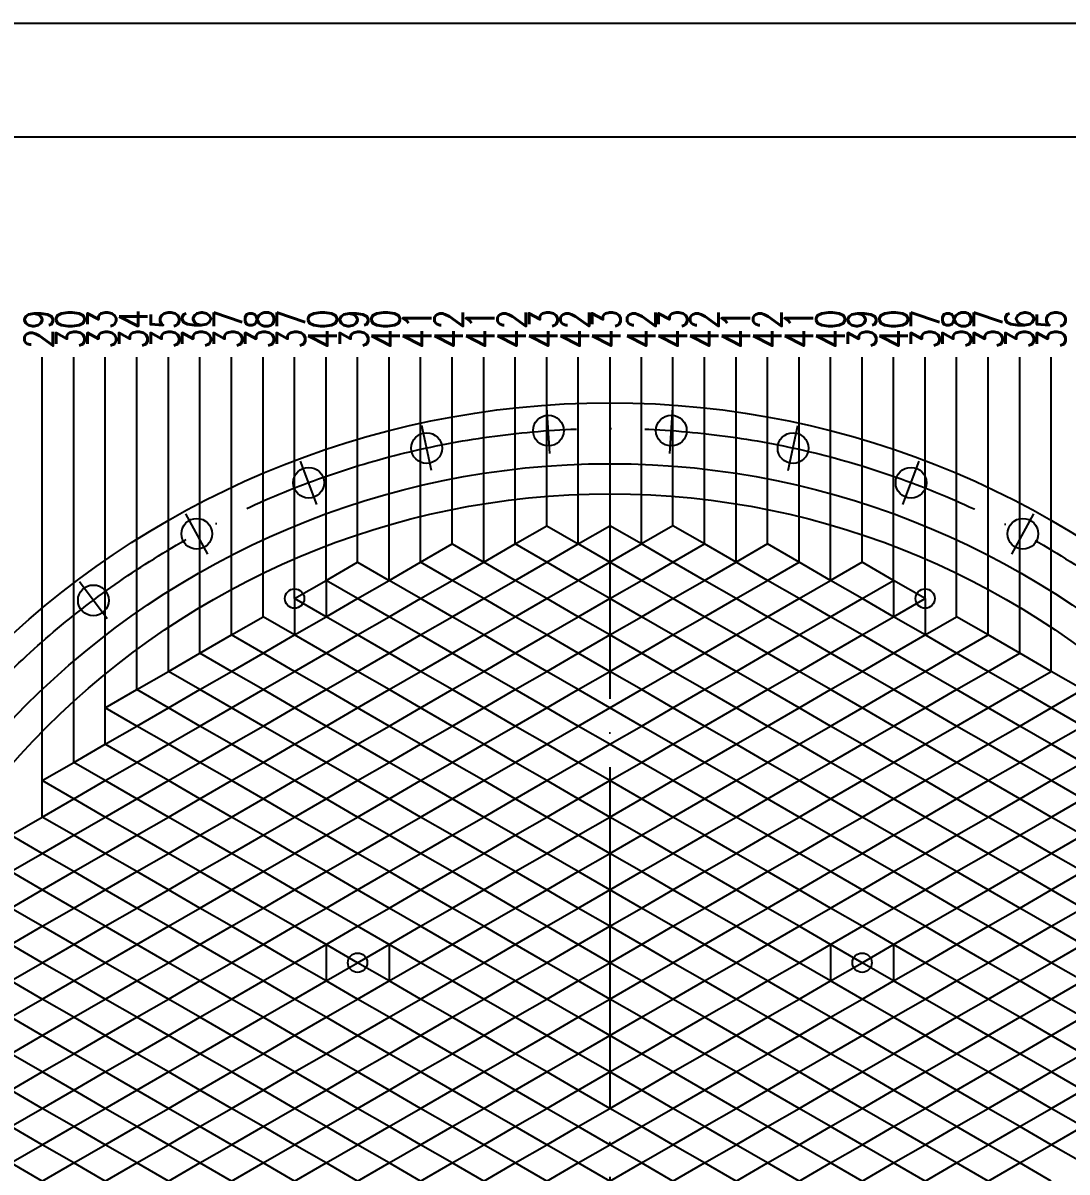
# Model space of a CAD drawing. Extents: x -11958 to 3251, y -1845 to 8235.
# Drawn here: x -211 to 707, y 3103 to 4113 of the extents above; entities that cross this region are included whole.
import ezdxf

# ---------------------------------------------------------------- set-up
doc = ezdxf.new("R2010")
doc.units = 0
doc.header["$LTSCALE"] = 10
for name, pattern in [('CONTINOUS', [0]), ('DASHDOT-L', [90, 80, -5, 0, -5]), ('DASHDOT-M', [36, 30, -3, 0, -3]), ('DASHDOT-S', [14, 10, -2, 0, -2])]:
    doc.linetypes.add(name, pattern=pattern)
for name, color, linetype in [('CDR_DIM', 7, 'CONTINUOUS'), ('CDR_DWG1', 4, 'CONTINUOUS'), ('CDR_DWG3', 1, 'DASHDOT-M')]:
    doc.layers.add(name, color=color, linetype=linetype)
doc.styles.add('HZ', font='ROMANS.shx', dxfattribs={"width": 0.75, "height": 35, "bigfont": 'HZ.shx'})

msp = doc.modelspace()

# ---------------------------------------------------------------- linework, layer by layer
at = {"layer": 'CDR_DIM', "color": 7, "linetype": 'CONTINOUS'}
for p, q in [((-193.6, 3447.2), (-193.6, 3819.2)), ((-165.9, 3463.2), (-165.9, 3819.2)), ((-138.2, 3511.2), (-138.2, 3819.2)), ((-110.5, 3527.2), (-110.5, 3819.2)), ((-82.8, 3543.2), (-82.8, 3819.2)), ((-55.1, 3559.2), (-55.1, 3819.2)), ((-27.3, 3575.2), (-27.3, 3819.2)), ((0.4, 3591.2), (0.4, 3819.2)), ((28.1, 3607.2), (28.1, 3819.2)), ((55.8, 3623.2), (55.8, 3819.2)), ((83.5, 3639.2), (83.5, 3819.2)), ((111.2, 3623.2), (111.2, 3819.2)), ((138.9, 3639.2), (138.9, 3819.2)), ((166.6, 3655.2), (166.6, 3819.2)), ((194.4, 3639.2), (194.4, 3819.2)), ((222.1, 3655.2), (222.1, 3819.2)), ((249.8, 3671.2), (249.8, 3819.2)), ((277.5, 3655.2), (277.5, 3819.2)), ((332.9, 3655.2), (332.9, 3819.2)), ((360.6, 3671.2), (360.6, 3819.2)), ((388.3, 3655.2), (388.3, 3819.2)), ((416.1, 3639.2), (416.1, 3819.2)), ((443.8, 3655.2), (443.8, 3819.2)), ((471.5, 3639.2), (471.5, 3819.2)), ((499.2, 3623.2), (499.2, 3819.2)), ((526.9, 3639.2), (526.9, 3819.2)), ((554.6, 3623.2), (554.6, 3819.2)), ((582.3, 3607.2), (582.3, 3819.2)), ((610, 3591.2), (610, 3819.2)), ((637.8, 3575.2), (637.8, 3819.2)), ((665.5, 3559.2), (665.5, 3819.2)), ((693.2, 3543.2), (693.2, 3819.2))]:
    msp.add_line(p, q, dxfattribs=at)
msp.add_lwpolyline([(-949.3, -1827), (-949.3, 4113), (3250.7, 4113), (3250.7, -1827)], close=True, dxfattribs=at)
at = {"layer": 'CDR_DWG1'}
for p, q in [((222.1, 3655.2), (249.8, 3671.2)), ((249.8, 3671.2), (277.5, 3655.2)), ((277.5, 3655.2), (305.2, 3671.2)), ((332.9, 3655.2), (305.2, 3671.2)), ((360.6, 3671.2), (332.9, 3655.2)), ((388.3, 3655.2), (360.6, 3671.2)), ((138.9, 3639.2), (166.6, 3655.2)), ((166.6, 3655.2), (194.4, 3639.2)), ((194.4, 3639.2), (222.1, 3655.2)), ((416.1, 3639.2), (388.3, 3655.2)), ((443.8, 3655.2), (416.1, 3639.2)), ((471.5, 3639.2), (443.8, 3655.2)), ((55.8, 3623.2), (83.5, 3639.2)), ((83.5, 3639.2), (111.2, 3623.2)), ((111.2, 3623.2), (138.9, 3639.2)), ((499.2, 3623.2), (471.5, 3639.2)), ((526.9, 3639.2), (499.2, 3623.2)), ((554.6, 3623.2), (526.9, 3639.2)), ((55.8, 3623.2), (55.8, 3591.2)), ((554.6, 3623.2), (554.6, 3591.2)), ((-27.3, 3575.2), (0.4, 3591.2)), ((28.1, 3575.2), (0.4, 3591.2)), ((28.1, 3575.2), (55.8, 3591.2)), ((582.3, 3575.2), (554.6, 3591.2)), ((582.3, 3575.2), (610, 3591.2)), ((637.8, 3575.2), (610, 3591.2)), ((-55.1, 3559.2), (-27.3, 3575.2)), ((665.5, 3559.2), (637.8, 3575.2)), ((-82.8, 3543.2), (-55.1, 3559.2)), ((693.2, 3543.2), (665.5, 3559.2)), ((-110.5, 3527.2), (-82.8, 3543.2)), ((720.9, 3527.2), (693.2, 3543.2)), ((-138.2, 3511.2), (-110.5, 3527.2)), ((-138.2, 3479.2), (-138.2, 3511.2)), ((-165.9, 3463.2), (-138.2, 3479.2)), ((-138.2, 3479.2), (-138.2, 3479.2)), ((-193.6, 3447.2), (-165.9, 3463.2)), ((-193.6, 3415.2), (-193.6, 3447.2)), ((-221.3, 3399.2), (-193.6, 3415.2)), ((-193.6, 3415.2), (-193.6, 3415.2)), ((55.8, 3303.2), (83.5, 3319.2)), ((111.2, 3303.2), (83.5, 3319.2)), ((499.2, 3303.2), (526.9, 3319.2)), ((554.6, 3303.2), (526.9, 3319.2)), ((55.8, 3303.2), (55.8, 3271.2)), ((111.2, 3303.2), (111.2, 3271.2)), ((499.2, 3303.2), (499.2, 3271.2)), ((554.6, 3303.2), (554.6, 3271.2)), ((83.5, 3255.2), (55.8, 3271.2)), ((83.5, 3255.2), (111.2, 3271.2)), ((526.9, 3255.2), (499.2, 3271.2)), ((526.9, 3255.2), (554.6, 3271.2))]:
    msp.add_line(p, q, dxfattribs=at)
msp.add_lwpolyline([(-699.3, -1727), (-699.3, 4013), (3150.7, 4013), (3150.7, -1727)], close=True, dxfattribs=at)
for centre, radius in [((305.2, 2999.2), 780), ((251.2, 3754.8), 13.5), ((359.2, 3754.8), 13.5), ((144.2, 3739.4), 13.5), ((466.2, 3739.4), 13.5), ((305.2, 2999.2), 726.5), ((40.5, 3709), 13.5), ((569.9, 3709), 13.5), ((305.2, 2999.2), 700), ((-57.8, 3664.1), 13.5), ((668.2, 3664.1), 13.5), ((-148.7, 3605.6), 13.5), ((28.1, 3607.2), 8.5), ((582.3, 3607.2), 8.5), ((83.5, 3287.2), 8.5), ((526.9, 3287.2), 8.5)]:
    msp.add_circle(centre, radius, dxfattribs=at)
at = {"layer": 'CDR_DWG3', "linetype": 'DASHDOT-M'}
msp.add_line((305.2, 3819.2), (305.2, 2179.2), dxfattribs=at)
at = {"layer": 'CDR_DWG3', "linetype": 'DASHDOT-S'}
for p, q in [((252.6, 3734.6), (249.7, 3775)), ((357.8, 3734.6), (360.7, 3775)), ((148.5, 3719.6), (139.9, 3759.2)), ((461.9, 3719.6), (470.5, 3759.2)), ((47.6, 3690), (33.4, 3727.9)), ((562.8, 3690), (577, 3727.9)), ((-48.1, 3646.3), (-67.5, 3681.8)), ((658.5, 3646.3), (677.9, 3681.8)), ((-136.6, 3589.4), (-160.9, 3621.9))]:
    msp.add_line(p, q, dxfattribs=at)
at = {"layer": 'CDR_DWG3', "linetype": 'DASHDOT-L'}
for p, q in [((249.8, 3639.2), (222.1, 3655.2)), ((249.8, 3639.2), (277.5, 3655.2)), ((305.2, 3639.2), (277.5, 3655.2)), ((305.2, 3639.2), (332.9, 3655.2)), ((360.6, 3639.2), (332.9, 3655.2)), ((360.6, 3639.2), (388.3, 3655.2)), ((166.6, 3623.2), (138.9, 3639.2)), ((166.6, 3623.2), (194.4, 3639.2)), ((222.1, 3623.2), (194.4, 3639.2)), ((222.1, 3623.2), (249.8, 3639.2)), ((277.5, 3623.2), (249.8, 3639.2)), ((277.5, 3623.2), (305.2, 3639.2)), ((332.9, 3623.2), (305.2, 3639.2)), ((332.9, 3623.2), (360.6, 3639.2)), ((388.3, 3623.2), (360.6, 3639.2)), ((388.3, 3623.2), (416.1, 3639.2)), ((443.8, 3623.2), (416.1, 3639.2)), ((443.8, 3623.2), (471.5, 3639.2)), ((28.1, 3607.2), (55.8, 3623.2)), ((83.5, 3607.2), (55.8, 3623.2)), ((83.5, 3607.2), (111.2, 3623.2)), ((138.9, 3607.2), (111.2, 3623.2)), ((138.9, 3607.2), (166.6, 3623.2)), ((194.4, 3607.2), (166.6, 3623.2)), ((194.4, 3607.2), (222.1, 3623.2)), ((249.8, 3607.2), (222.1, 3623.2)), ((249.8, 3607.2), (277.5, 3623.2)), ((305.2, 3607.2), (277.5, 3623.2)), ((305.2, 3607.2), (332.9, 3623.2)), ((360.6, 3607.2), (332.9, 3623.2)), ((360.6, 3607.2), (388.3, 3623.2)), ((416.1, 3607.2), (388.3, 3623.2)), ((416.1, 3607.2), (443.8, 3623.2)), ((471.5, 3607.2), (443.8, 3623.2)), ((471.5, 3607.2), (499.2, 3623.2)), ((526.9, 3607.2), (499.2, 3623.2)), ((526.9, 3607.2), (554.6, 3623.2)), ((582.3, 3607.2), (554.6, 3623.2)), ((28.1, 3607.2), (28.1, 3575.2)), ((55.8, 3591.2), (28.1, 3607.2)), ((55.8, 3591.2), (83.5, 3607.2)), ((111.2, 3591.2), (83.5, 3607.2)), ((111.2, 3591.2), (138.9, 3607.2)), ((166.6, 3591.2), (138.9, 3607.2)), ((166.6, 3591.2), (194.4, 3607.2)), ((222.1, 3591.2), (194.4, 3607.2)), ((222.1, 3591.2), (249.8, 3607.2)), ((277.5, 3591.2), (249.8, 3607.2)), ((277.5, 3591.2), (305.2, 3607.2)), ((332.9, 3591.2), (305.2, 3607.2)), ((332.9, 3591.2), (360.6, 3607.2)), ((388.3, 3591.2), (360.6, 3607.2)), ((388.3, 3591.2), (416.1, 3607.2)), ((443.8, 3591.2), (416.1, 3607.2)), ((443.8, 3591.2), (471.5, 3607.2)), ((499.2, 3591.2), (471.5, 3607.2)), ((499.2, 3591.2), (526.9, 3607.2)), ((554.6, 3591.2), (526.9, 3607.2)), ((554.6, 3591.2), (582.3, 3607.2)), ((582.3, 3607.2), (582.3, 3575.2)), ((83.5, 3575.2), (55.8, 3591.2)), ((83.5, 3575.2), (111.2, 3591.2)), ((138.9, 3575.2), (111.2, 3591.2)), ((138.9, 3575.2), (166.6, 3591.2)), ((194.4, 3575.2), (166.6, 3591.2)), ((194.4, 3575.2), (222.1, 3591.2)), ((249.8, 3575.2), (222.1, 3591.2)), ((249.8, 3575.2), (277.5, 3591.2)), ((305.2, 3575.2), (277.5, 3591.2)), ((305.2, 3575.2), (332.9, 3591.2)), ((360.6, 3575.2), (332.9, 3591.2)), ((360.6, 3575.2), (388.3, 3591.2)), ((416.1, 3575.2), (388.3, 3591.2)), ((416.1, 3575.2), (443.8, 3591.2)), ((471.5, 3575.2), (443.8, 3591.2)), ((471.5, 3575.2), (499.2, 3591.2)), ((526.9, 3575.2), (499.2, 3591.2)), ((526.9, 3575.2), (554.6, 3591.2)), ((0.4, 3559.2), (-27.3, 3575.2)), ((0.4, 3559.2), (28.1, 3575.2)), ((55.8, 3559.2), (28.1, 3575.2)), ((55.8, 3559.2), (83.5, 3575.2)), ((111.2, 3559.2), (83.5, 3575.2)), ((111.2, 3559.2), (138.9, 3575.2)), ((166.6, 3559.2), (138.9, 3575.2)), ((166.6, 3559.2), (194.4, 3575.2)), ((222.1, 3559.2), (194.4, 3575.2)), ((222.1, 3559.2), (249.8, 3575.2)), ((277.5, 3559.2), (249.8, 3575.2)), ((277.5, 3559.2), (305.2, 3575.2)), ((332.9, 3559.2), (305.2, 3575.2)), ((332.9, 3559.2), (360.6, 3575.2)), ((388.3, 3559.2), (360.6, 3575.2)), ((388.3, 3559.2), (416.1, 3575.2)), ((443.8, 3559.2), (416.1, 3575.2)), ((443.8, 3559.2), (471.5, 3575.2)), ((499.2, 3559.2), (471.5, 3575.2)), ((499.2, 3559.2), (526.9, 3575.2)), ((554.6, 3559.2), (526.9, 3575.2)), ((554.6, 3559.2), (582.3, 3575.2)), ((610, 3559.2), (582.3, 3575.2)), ((610, 3559.2), (637.8, 3575.2)), ((-27.3, 3543.2), (-55.1, 3559.2)), ((-27.3, 3543.2), (0.4, 3559.2)), ((28.1, 3543.2), (0.4, 3559.2)), ((28.1, 3543.2), (55.8, 3559.2)), ((83.5, 3543.2), (55.8, 3559.2)), ((83.5, 3543.2), (111.2, 3559.2)), ((138.9, 3543.2), (111.2, 3559.2)), ((138.9, 3543.2), (166.6, 3559.2)), ((194.4, 3543.2), (166.6, 3559.2)), ((194.4, 3543.2), (222.1, 3559.2)), ((249.8, 3543.2), (222.1, 3559.2)), ((249.8, 3543.2), (277.5, 3559.2)), ((305.2, 3543.2), (277.5, 3559.2)), ((305.2, 3543.2), (332.9, 3559.2)), ((360.6, 3543.2), (332.9, 3559.2)), ((360.6, 3543.2), (388.3, 3559.2)), ((416.1, 3543.2), (388.3, 3559.2)), ((416.1, 3543.2), (443.8, 3559.2)), ((471.5, 3543.2), (443.8, 3559.2)), ((471.5, 3543.2), (499.2, 3559.2)), ((526.9, 3543.2), (499.2, 3559.2)), ((526.9, 3543.2), (554.6, 3559.2)), ((582.3, 3543.2), (554.6, 3559.2)), ((582.3, 3543.2), (610, 3559.2)), ((637.8, 3543.2), (610, 3559.2)), ((637.8, 3543.2), (665.5, 3559.2)), ((-55.1, 3527.2), (-82.8, 3543.2)), ((-55.1, 3527.2), (-27.3, 3543.2)), ((0.4, 3527.2), (-27.3, 3543.2)), ((0.4, 3527.2), (28.1, 3543.2)), ((55.8, 3527.2), (28.1, 3543.2)), ((55.8, 3527.2), (83.5, 3543.2)), ((111.2, 3527.2), (83.5, 3543.2)), ((111.2, 3527.2), (138.9, 3543.2)), ((166.6, 3527.2), (138.9, 3543.2)), ((166.6, 3527.2), (194.4, 3543.2)), ((222.1, 3527.2), (194.4, 3543.2)), ((222.1, 3527.2), (249.8, 3543.2)), ((277.5, 3527.2), (249.8, 3543.2)), ((277.5, 3527.2), (305.2, 3543.2)), ((332.9, 3527.2), (305.2, 3543.2)), ((332.9, 3527.2), (360.6, 3543.2)), ((388.3, 3527.2), (360.6, 3543.2)), ((388.3, 3527.2), (416.1, 3543.2)), ((443.8, 3527.2), (416.1, 3543.2)), ((443.8, 3527.2), (471.5, 3543.2)), ((499.2, 3527.2), (471.5, 3543.2)), ((499.2, 3527.2), (526.9, 3543.2)), ((554.6, 3527.2), (526.9, 3543.2)), ((554.6, 3527.2), (582.3, 3543.2)), ((610, 3527.2), (582.3, 3543.2)), ((610, 3527.2), (637.8, 3543.2)), ((665.5, 3527.2), (637.8, 3543.2)), ((665.5, 3527.2), (693.2, 3543.2)), ((-82.8, 3511.2), (-110.5, 3527.2)), ((-82.8, 3511.2), (-55.1, 3527.2)), ((-27.3, 3511.2), (-55.1, 3527.2)), ((-27.3, 3511.2), (0.4, 3527.2)), ((28.1, 3511.2), (0.4, 3527.2)), ((28.1, 3511.2), (55.8, 3527.2)), ((83.5, 3511.2), (55.8, 3527.2)), ((83.5, 3511.2), (111.2, 3527.2)), ((138.9, 3511.2), (111.2, 3527.2)), ((138.9, 3511.2), (166.6, 3527.2)), ((194.4, 3511.2), (166.6, 3527.2)), ((194.4, 3511.2), (222.1, 3527.2)), ((249.8, 3511.2), (222.1, 3527.2)), ((249.8, 3511.2), (277.5, 3527.2)), ((305.2, 3511.2), (277.5, 3527.2)), ((305.2, 3511.2), (332.9, 3527.2)), ((360.6, 3511.2), (332.9, 3527.2)), ((360.6, 3511.2), (388.3, 3527.2)), ((416.1, 3511.2), (388.3, 3527.2)), ((416.1, 3511.2), (443.8, 3527.2)), ((471.5, 3511.2), (443.8, 3527.2)), ((471.5, 3511.2), (499.2, 3527.2)), ((526.9, 3511.2), (499.2, 3527.2)), ((526.9, 3511.2), (554.6, 3527.2)), ((582.3, 3511.2), (554.6, 3527.2)), ((582.3, 3511.2), (610, 3527.2)), ((637.8, 3511.2), (610, 3527.2)), ((637.8, 3511.2), (665.5, 3527.2)), ((693.2, 3511.2), (665.5, 3527.2)), ((693.2, 3511.2), (720.9, 3527.2)), ((-110.5, 3495.2), (-138.2, 3511.2)), ((-110.5, 3495.2), (-82.8, 3511.2)), ((-55.1, 3495.2), (-82.8, 3511.2)), ((-55.1, 3495.2), (-27.3, 3511.2)), ((0.4, 3495.2), (-27.3, 3511.2)), ((0.4, 3495.2), (28.1, 3511.2)), ((55.8, 3495.2), (28.1, 3511.2)), ((55.8, 3495.2), (83.5, 3511.2)), ((111.2, 3495.2), (83.5, 3511.2)), ((111.2, 3495.2), (138.9, 3511.2)), ((166.6, 3495.2), (138.9, 3511.2)), ((166.6, 3495.2), (194.4, 3511.2)), ((222.1, 3495.2), (194.4, 3511.2)), ((222.1, 3495.2), (249.8, 3511.2)), ((277.5, 3495.2), (249.8, 3511.2)), ((277.5, 3495.2), (305.2, 3511.2)), ((332.9, 3495.2), (305.2, 3511.2)), ((332.9, 3495.2), (360.6, 3511.2)), ((388.3, 3495.2), (360.6, 3511.2)), ((388.3, 3495.2), (416.1, 3511.2)), ((443.8, 3495.2), (416.1, 3511.2)), ((443.8, 3495.2), (471.5, 3511.2)), ((499.2, 3495.2), (471.5, 3511.2)), ((499.2, 3495.2), (526.9, 3511.2)), ((554.6, 3495.2), (526.9, 3511.2)), ((554.6, 3495.2), (582.3, 3511.2)), ((610, 3495.2), (582.3, 3511.2)), ((610, 3495.2), (637.8, 3511.2)), ((665.5, 3495.2), (637.8, 3511.2)), ((665.5, 3495.2), (693.2, 3511.2)), ((720.9, 3495.2), (693.2, 3511.2)), ((-138.2, 3479.2), (-110.5, 3495.2)), ((-82.8, 3479.2), (-110.5, 3495.2)), ((-82.8, 3479.2), (-55.1, 3495.2)), ((-27.3, 3479.2), (-55.1, 3495.2)), ((-27.3, 3479.2), (0.4, 3495.2)), ((28.1, 3479.2), (0.4, 3495.2)), ((28.1, 3479.2), (55.8, 3495.2)), ((83.5, 3479.2), (55.8, 3495.2)), ((83.5, 3479.2), (111.2, 3495.2)), ((138.9, 3479.2), (111.2, 3495.2)), ((138.9, 3479.2), (166.6, 3495.2)), ((194.4, 3479.2), (166.6, 3495.2)), ((194.4, 3479.2), (222.1, 3495.2)), ((249.8, 3479.2), (222.1, 3495.2)), ((249.8, 3479.2), (277.5, 3495.2)), ((305.2, 3479.2), (277.5, 3495.2)), ((305.2, 3479.2), (332.9, 3495.2)), ((360.6, 3479.2), (332.9, 3495.2)), ((360.6, 3479.2), (388.3, 3495.2)), ((416.1, 3479.2), (388.3, 3495.2)), ((416.1, 3479.2), (443.8, 3495.2)), ((471.5, 3479.2), (443.8, 3495.2)), ((471.5, 3479.2), (499.2, 3495.2)), ((526.9, 3479.2), (499.2, 3495.2)), ((526.9, 3479.2), (554.6, 3495.2)), ((582.3, 3479.2), (554.6, 3495.2)), ((582.3, 3479.2), (610, 3495.2)), ((637.8, 3479.2), (610, 3495.2)), ((637.8, 3479.2), (665.5, 3495.2)), ((693.2, 3479.2), (665.5, 3495.2)), ((693.2, 3479.2), (720.9, 3495.2)), ((-110.5, 3463.2), (-138.2, 3479.2)), ((-110.5, 3463.2), (-82.8, 3479.2)), ((-55.1, 3463.2), (-82.8, 3479.2)), ((-55.1, 3463.2), (-27.3, 3479.2)), ((0.4, 3463.2), (-27.3, 3479.2)), ((0.4, 3463.2), (28.1, 3479.2)), ((55.8, 3463.2), (28.1, 3479.2)), ((55.8, 3463.2), (83.5, 3479.2)), ((111.2, 3463.2), (83.5, 3479.2)), ((111.2, 3463.2), (138.9, 3479.2)), ((166.6, 3463.2), (138.9, 3479.2)), ((166.6, 3463.2), (194.4, 3479.2)), ((222.1, 3463.2), (194.4, 3479.2)), ((222.1, 3463.2), (249.8, 3479.2)), ((277.5, 3463.2), (249.8, 3479.2)), ((277.5, 3463.2), (305.2, 3479.2)), ((332.9, 3463.2), (305.2, 3479.2)), ((332.9, 3463.2), (360.6, 3479.2)), ((388.3, 3463.2), (360.6, 3479.2)), ((388.3, 3463.2), (416.1, 3479.2)), ((443.8, 3463.2), (416.1, 3479.2)), ((443.8, 3463.2), (471.5, 3479.2)), ((499.2, 3463.2), (471.5, 3479.2)), ((499.2, 3463.2), (526.9, 3479.2)), ((554.6, 3463.2), (526.9, 3479.2)), ((554.6, 3463.2), (582.3, 3479.2)), ((610, 3463.2), (582.3, 3479.2)), ((610, 3463.2), (637.8, 3479.2)), ((665.5, 3463.2), (637.8, 3479.2)), ((665.5, 3463.2), (693.2, 3479.2)), ((720.9, 3463.2), (693.2, 3479.2)), ((-138.2, 3447.2), (-165.9, 3463.2)), ((-138.2, 3447.2), (-110.5, 3463.2)), ((-82.8, 3447.2), (-110.5, 3463.2)), ((-82.8, 3447.2), (-55.1, 3463.2)), ((-27.3, 3447.2), (-55.1, 3463.2)), ((-27.3, 3447.2), (0.4, 3463.2)), ((28.1, 3447.2), (0.4, 3463.2)), ((28.1, 3447.2), (55.8, 3463.2)), ((83.5, 3447.2), (55.8, 3463.2)), ((83.5, 3447.2), (111.2, 3463.2)), ((138.9, 3447.2), (111.2, 3463.2)), ((138.9, 3447.2), (166.6, 3463.2)), ((194.4, 3447.2), (166.6, 3463.2)), ((194.4, 3447.2), (222.1, 3463.2)), ((249.8, 3447.2), (222.1, 3463.2)), ((249.8, 3447.2), (277.5, 3463.2)), ((305.2, 3447.2), (277.5, 3463.2)), ((305.2, 3447.2), (332.9, 3463.2)), ((360.6, 3447.2), (332.9, 3463.2)), ((360.6, 3447.2), (388.3, 3463.2)), ((416.1, 3447.2), (388.3, 3463.2)), ((416.1, 3447.2), (443.8, 3463.2)), ((471.5, 3447.2), (443.8, 3463.2)), ((471.5, 3447.2), (499.2, 3463.2)), ((526.9, 3447.2), (499.2, 3463.2)), ((526.9, 3447.2), (554.6, 3463.2)), ((582.3, 3447.2), (554.6, 3463.2)), ((582.3, 3447.2), (610, 3463.2)), ((637.8, 3447.2), (610, 3463.2)), ((637.8, 3447.2), (665.5, 3463.2)), ((693.2, 3447.2), (665.5, 3463.2)), ((693.2, 3447.2), (720.9, 3463.2)), ((-165.9, 3431.2), (-193.6, 3447.2)), ((-165.9, 3431.2), (-138.2, 3447.2)), ((-110.5, 3431.2), (-138.2, 3447.2)), ((-110.5, 3431.2), (-82.8, 3447.2)), ((-55.1, 3431.2), (-82.8, 3447.2)), ((-55.1, 3431.2), (-27.3, 3447.2)), ((0.4, 3431.2), (-27.3, 3447.2)), ((0.4, 3431.2), (28.1, 3447.2)), ((55.8, 3431.2), (28.1, 3447.2)), ((55.8, 3431.2), (83.5, 3447.2)), ((111.2, 3431.2), (83.5, 3447.2)), ((111.2, 3431.2), (138.9, 3447.2)), ((166.6, 3431.2), (138.9, 3447.2)), ((166.6, 3431.2), (194.4, 3447.2)), ((222.1, 3431.2), (194.4, 3447.2)), ((222.1, 3431.2), (249.8, 3447.2)), ((277.5, 3431.2), (249.8, 3447.2)), ((277.5, 3431.2), (305.2, 3447.2)), ((332.9, 3431.2), (305.2, 3447.2)), ((332.9, 3431.2), (360.6, 3447.2)), ((388.3, 3431.2), (360.6, 3447.2)), ((388.3, 3431.2), (416.1, 3447.2)), ((443.8, 3431.2), (416.1, 3447.2)), ((443.8, 3431.2), (471.5, 3447.2)), ((499.2, 3431.2), (471.5, 3447.2)), ((499.2, 3431.2), (526.9, 3447.2)), ((554.6, 3431.2), (526.9, 3447.2)), ((554.6, 3431.2), (582.3, 3447.2)), ((610, 3431.2), (582.3, 3447.2)), ((610, 3431.2), (637.8, 3447.2)), ((665.5, 3431.2), (637.8, 3447.2)), ((665.5, 3431.2), (693.2, 3447.2)), ((720.9, 3431.2), (693.2, 3447.2)), ((-193.6, 3415.2), (-165.9, 3431.2)), ((-138.2, 3415.2), (-165.9, 3431.2)), ((-138.2, 3415.2), (-110.5, 3431.2)), ((-82.8, 3415.2), (-110.5, 3431.2)), ((-82.8, 3415.2), (-55.1, 3431.2)), ((-27.3, 3415.2), (-55.1, 3431.2)), ((-27.3, 3415.2), (0.4, 3431.2)), ((28.1, 3415.2), (0.4, 3431.2)), ((28.1, 3415.2), (55.8, 3431.2)), ((83.5, 3415.2), (55.8, 3431.2)), ((83.5, 3415.2), (111.2, 3431.2)), ((138.9, 3415.2), (111.2, 3431.2)), ((138.9, 3415.2), (166.6, 3431.2)), ((194.4, 3415.2), (166.6, 3431.2)), ((194.4, 3415.2), (222.1, 3431.2)), ((249.8, 3415.2), (222.1, 3431.2)), ((249.8, 3415.2), (277.5, 3431.2)), ((305.2, 3415.2), (277.5, 3431.2)), ((305.2, 3415.2), (332.9, 3431.2)), ((360.6, 3415.2), (332.9, 3431.2)), ((360.6, 3415.2), (388.3, 3431.2)), ((416.1, 3415.2), (388.3, 3431.2)), ((416.1, 3415.2), (443.8, 3431.2)), ((471.5, 3415.2), (443.8, 3431.2)), ((471.5, 3415.2), (499.2, 3431.2)), ((526.9, 3415.2), (499.2, 3431.2)), ((526.9, 3415.2), (554.6, 3431.2)), ((582.3, 3415.2), (554.6, 3431.2)), ((582.3, 3415.2), (610, 3431.2)), ((637.8, 3415.2), (610, 3431.2)), ((637.8, 3415.2), (665.5, 3431.2)), ((693.2, 3415.2), (665.5, 3431.2)), ((693.2, 3415.2), (720.9, 3431.2)), ((-165.9, 3399.2), (-193.6, 3415.2)), ((-165.9, 3399.2), (-138.2, 3415.2)), ((-110.5, 3399.2), (-138.2, 3415.2)), ((-110.5, 3399.2), (-82.8, 3415.2)), ((-55.1, 3399.2), (-82.8, 3415.2)), ((-55.1, 3399.2), (-27.3, 3415.2)), ((0.4, 3399.2), (-27.3, 3415.2)), ((0.4, 3399.2), (28.1, 3415.2)), ((55.8, 3399.2), (28.1, 3415.2)), ((55.8, 3399.2), (83.5, 3415.2)), ((111.2, 3399.2), (83.5, 3415.2)), ((111.2, 3399.2), (138.9, 3415.2)), ((166.6, 3399.2), (138.9, 3415.2)), ((166.6, 3399.2), (194.4, 3415.2)), ((222.1, 3399.2), (194.4, 3415.2)), ((222.1, 3399.2), (249.8, 3415.2)), ((277.5, 3399.2), (249.8, 3415.2)), ((277.5, 3399.2), (305.2, 3415.2)), ((332.9, 3399.2), (305.2, 3415.2)), ((332.9, 3399.2), (360.6, 3415.2)), ((388.3, 3399.2), (360.6, 3415.2)), ((388.3, 3399.2), (416.1, 3415.2)), ((443.8, 3399.2), (416.1, 3415.2)), ((443.8, 3399.2), (471.5, 3415.2)), ((499.2, 3399.2), (471.5, 3415.2)), ((499.2, 3399.2), (526.9, 3415.2)), ((554.6, 3399.2), (526.9, 3415.2)), ((554.6, 3399.2), (582.3, 3415.2)), ((610, 3399.2), (582.3, 3415.2)), ((610, 3399.2), (637.8, 3415.2)), ((665.5, 3399.2), (637.8, 3415.2)), ((665.5, 3399.2), (693.2, 3415.2)), ((720.9, 3399.2), (693.2, 3415.2)), ((-193.6, 3383.2), (-221.3, 3399.2)), ((-193.6, 3383.2), (-165.9, 3399.2)), ((-138.2, 3383.2), (-165.9, 3399.2)), ((-138.2, 3383.2), (-110.5, 3399.2)), ((-82.8, 3383.2), (-110.5, 3399.2)), ((-82.8, 3383.2), (-55.1, 3399.2)), ((-27.3, 3383.2), (-55.1, 3399.2)), ((-27.3, 3383.2), (0.4, 3399.2)), ((28.1, 3383.2), (0.4, 3399.2)), ((28.1, 3383.2), (55.8, 3399.2)), ((83.5, 3383.2), (55.8, 3399.2)), ((83.5, 3383.2), (111.2, 3399.2)), ((138.9, 3383.2), (111.2, 3399.2)), ((138.9, 3383.2), (166.6, 3399.2)), ((194.4, 3383.2), (166.6, 3399.2)), ((194.4, 3383.2), (222.1, 3399.2)), ((249.8, 3383.2), (222.1, 3399.2)), ((249.8, 3383.2), (277.5, 3399.2)), ((305.2, 3383.2), (277.5, 3399.2)), ((305.2, 3383.2), (332.9, 3399.2)), ((360.6, 3383.2), (332.9, 3399.2)), ((360.6, 3383.2), (388.3, 3399.2)), ((416.1, 3383.2), (388.3, 3399.2)), ((416.1, 3383.2), (443.8, 3399.2)), ((471.5, 3383.2), (443.8, 3399.2)), ((471.5, 3383.2), (499.2, 3399.2)), ((526.9, 3383.2), (499.2, 3399.2)), ((526.9, 3383.2), (554.6, 3399.2)), ((582.3, 3383.2), (554.6, 3399.2)), ((582.3, 3383.2), (610, 3399.2)), ((637.8, 3383.2), (610, 3399.2)), ((637.8, 3383.2), (665.5, 3399.2)), ((693.2, 3383.2), (665.5, 3399.2)), ((693.2, 3383.2), (720.9, 3399.2)), ((-221.3, 3367.2), (-193.6, 3383.2)), ((-165.9, 3367.2), (-193.6, 3383.2)), ((-165.9, 3367.2), (-138.2, 3383.2)), ((-110.5, 3367.2), (-138.2, 3383.2)), ((-110.5, 3367.2), (-82.8, 3383.2)), ((-55.1, 3367.2), (-82.8, 3383.2)), ((-55.1, 3367.2), (-27.3, 3383.2)), ((0.4, 3367.2), (-27.3, 3383.2)), ((0.4, 3367.2), (28.1, 3383.2)), ((55.8, 3367.2), (28.1, 3383.2)), ((55.8, 3367.2), (83.5, 3383.2)), ((111.2, 3367.2), (83.5, 3383.2)), ((111.2, 3367.2), (138.9, 3383.2)), ((166.6, 3367.2), (138.9, 3383.2)), ((166.6, 3367.2), (194.4, 3383.2)), ((222.1, 3367.2), (194.4, 3383.2)), ((222.1, 3367.2), (249.8, 3383.2)), ((277.5, 3367.2), (249.8, 3383.2)), ((277.5, 3367.2), (305.2, 3383.2)), ((332.9, 3367.2), (305.2, 3383.2)), ((332.9, 3367.2), (360.6, 3383.2)), ((388.3, 3367.2), (360.6, 3383.2)), ((388.3, 3367.2), (416.1, 3383.2)), ((443.8, 3367.2), (416.1, 3383.2)), ((443.8, 3367.2), (471.5, 3383.2)), ((499.2, 3367.2), (471.5, 3383.2)), ((499.2, 3367.2), (526.9, 3383.2)), ((554.6, 3367.2), (526.9, 3383.2)), ((554.6, 3367.2), (582.3, 3383.2)), ((610, 3367.2), (582.3, 3383.2)), ((610, 3367.2), (637.8, 3383.2)), ((665.5, 3367.2), (637.8, 3383.2)), ((665.5, 3367.2), (693.2, 3383.2)), ((720.9, 3367.2), (693.2, 3383.2)), ((-193.6, 3351.2), (-221.3, 3367.2)), ((-193.6, 3351.2), (-165.9, 3367.2)), ((-138.2, 3351.2), (-165.9, 3367.2)), ((-138.2, 3351.2), (-110.5, 3367.2)), ((-82.8, 3351.2), (-110.5, 3367.2)), ((-82.8, 3351.2), (-55.1, 3367.2)), ((-27.3, 3351.2), (-55.1, 3367.2)), ((-27.3, 3351.2), (0.4, 3367.2)), ((28.1, 3351.2), (0.4, 3367.2)), ((28.1, 3351.2), (55.8, 3367.2)), ((83.5, 3351.2), (55.8, 3367.2)), ((83.5, 3351.2), (111.2, 3367.2)), ((138.9, 3351.2), (111.2, 3367.2)), ((138.9, 3351.2), (166.6, 3367.2)), ((194.4, 3351.2), (166.6, 3367.2)), ((194.4, 3351.2), (222.1, 3367.2)), ((249.8, 3351.2), (222.1, 3367.2)), ((249.8, 3351.2), (277.5, 3367.2)), ((305.2, 3351.2), (277.5, 3367.2)), ((305.2, 3351.2), (332.9, 3367.2)), ((360.6, 3351.2), (332.9, 3367.2)), ((360.6, 3351.2), (388.3, 3367.2)), ((416.1, 3351.2), (388.3, 3367.2)), ((416.1, 3351.2), (443.8, 3367.2)), ((471.5, 3351.2), (443.8, 3367.2)), ((471.5, 3351.2), (499.2, 3367.2)), ((526.9, 3351.2), (499.2, 3367.2)), ((526.9, 3351.2), (554.6, 3367.2)), ((582.3, 3351.2), (554.6, 3367.2)), ((582.3, 3351.2), (610, 3367.2)), ((637.8, 3351.2), (610, 3367.2)), ((637.8, 3351.2), (665.5, 3367.2)), ((693.2, 3351.2), (665.5, 3367.2)), ((693.2, 3351.2), (720.9, 3367.2)), ((-221.3, 3335.2), (-193.6, 3351.2)), ((-165.9, 3335.2), (-193.6, 3351.2)), ((-165.9, 3335.2), (-138.2, 3351.2)), ((-110.5, 3335.2), (-138.2, 3351.2)), ((-110.5, 3335.2), (-82.8, 3351.2)), ((-55.1, 3335.2), (-82.8, 3351.2)), ((-55.1, 3335.2), (-27.3, 3351.2)), ((0.4, 3335.2), (-27.3, 3351.2)), ((0.4, 3335.2), (28.1, 3351.2)), ((55.8, 3335.2), (28.1, 3351.2)), ((55.8, 3335.2), (83.5, 3351.2)), ((111.2, 3335.2), (83.5, 3351.2)), ((111.2, 3335.2), (138.9, 3351.2)), ((166.6, 3335.2), (138.9, 3351.2)), ((166.6, 3335.2), (194.4, 3351.2)), ((222.1, 3335.2), (194.4, 3351.2)), ((222.1, 3335.2), (249.8, 3351.2)), ((277.5, 3335.2), (249.8, 3351.2)), ((277.5, 3335.2), (305.2, 3351.2)), ((332.9, 3335.2), (305.2, 3351.2)), ((332.9, 3335.2), (360.6, 3351.2)), ((388.3, 3335.2), (360.6, 3351.2)), ((388.3, 3335.2), (416.1, 3351.2)), ((443.8, 3335.2), (416.1, 3351.2)), ((443.8, 3335.2), (471.5, 3351.2)), ((499.2, 3335.2), (471.5, 3351.2)), ((499.2, 3335.2), (526.9, 3351.2)), ((554.6, 3335.2), (526.9, 3351.2)), ((554.6, 3335.2), (582.3, 3351.2)), ((610, 3335.2), (582.3, 3351.2)), ((610, 3335.2), (637.8, 3351.2)), ((665.5, 3335.2), (637.8, 3351.2)), ((665.5, 3335.2), (693.2, 3351.2)), ((720.9, 3335.2), (693.2, 3351.2)), ((-193.6, 3319.2), (-221.3, 3335.2)), ((-193.6, 3319.2), (-165.9, 3335.2)), ((-138.2, 3319.2), (-165.9, 3335.2)), ((-138.2, 3319.2), (-110.5, 3335.2)), ((-82.8, 3319.2), (-110.5, 3335.2)), ((-82.8, 3319.2), (-55.1, 3335.2)), ((-27.3, 3319.2), (-55.1, 3335.2)), ((-27.3, 3319.2), (0.4, 3335.2)), ((28.1, 3319.2), (0.4, 3335.2)), ((28.1, 3319.2), (55.8, 3335.2)), ((83.5, 3319.2), (55.8, 3335.2)), ((83.5, 3319.2), (111.2, 3335.2)), ((138.9, 3319.2), (111.2, 3335.2)), ((138.9, 3319.2), (166.6, 3335.2)), ((194.4, 3319.2), (166.6, 3335.2)), ((194.4, 3319.2), (222.1, 3335.2)), ((249.8, 3319.2), (222.1, 3335.2)), ((249.8, 3319.2), (277.5, 3335.2)), ((305.2, 3319.2), (277.5, 3335.2)), ((305.2, 3319.2), (332.9, 3335.2)), ((360.6, 3319.2), (332.9, 3335.2)), ((360.6, 3319.2), (388.3, 3335.2)), ((416.1, 3319.2), (388.3, 3335.2)), ((416.1, 3319.2), (443.8, 3335.2)), ((471.5, 3319.2), (443.8, 3335.2)), ((471.5, 3319.2), (499.2, 3335.2)), ((526.9, 3319.2), (499.2, 3335.2)), ((526.9, 3319.2), (554.6, 3335.2)), ((582.3, 3319.2), (554.6, 3335.2)), ((582.3, 3319.2), (610, 3335.2)), ((637.8, 3319.2), (610, 3335.2)), ((637.8, 3319.2), (665.5, 3335.2)), ((693.2, 3319.2), (665.5, 3335.2)), ((693.2, 3319.2), (720.9, 3335.2)), ((-221.3, 3303.2), (-193.6, 3319.2)), ((-165.9, 3303.2), (-193.6, 3319.2)), ((-165.9, 3303.2), (-138.2, 3319.2)), ((-110.5, 3303.2), (-138.2, 3319.2)), ((-110.5, 3303.2), (-82.8, 3319.2)), ((-55.1, 3303.2), (-82.8, 3319.2)), ((-55.1, 3303.2), (-27.3, 3319.2)), ((0.4, 3303.2), (-27.3, 3319.2)), ((0.4, 3303.2), (28.1, 3319.2)), ((55.8, 3303.2), (28.1, 3319.2)), ((111.2, 3303.2), (138.9, 3319.2)), ((166.6, 3303.2), (138.9, 3319.2)), ((166.6, 3303.2), (194.4, 3319.2)), ((222.1, 3303.2), (194.4, 3319.2)), ((222.1, 3303.2), (249.8, 3319.2)), ((277.5, 3303.2), (249.8, 3319.2)), ((277.5, 3303.2), (305.2, 3319.2)), ((332.9, 3303.2), (305.2, 3319.2)), ((332.9, 3303.2), (360.6, 3319.2)), ((388.3, 3303.2), (360.6, 3319.2)), ((388.3, 3303.2), (416.1, 3319.2)), ((443.8, 3303.2), (416.1, 3319.2)), ((443.8, 3303.2), (471.5, 3319.2)), ((499.2, 3303.2), (471.5, 3319.2)), ((554.6, 3303.2), (582.3, 3319.2)), ((610, 3303.2), (582.3, 3319.2)), ((610, 3303.2), (637.8, 3319.2)), ((665.5, 3303.2), (637.8, 3319.2)), ((665.5, 3303.2), (693.2, 3319.2)), ((720.9, 3303.2), (693.2, 3319.2)), ((-193.6, 3287.2), (-221.3, 3303.2)), ((-193.6, 3287.2), (-165.9, 3303.2)), ((-138.2, 3287.2), (-165.9, 3303.2)), ((-138.2, 3287.2), (-110.5, 3303.2)), ((-82.8, 3287.2), (-110.5, 3303.2)), ((-82.8, 3287.2), (-55.1, 3303.2)), ((-27.3, 3287.2), (-55.1, 3303.2)), ((-27.3, 3287.2), (0.4, 3303.2)), ((28.1, 3287.2), (0.4, 3303.2)), ((28.1, 3287.2), (55.8, 3303.2)), ((83.5, 3287.2), (55.8, 3303.2)), ((83.5, 3287.2), (111.2, 3303.2)), ((138.9, 3287.2), (111.2, 3303.2)), ((138.9, 3287.2), (166.6, 3303.2)), ((194.4, 3287.2), (166.6, 3303.2)), ((194.4, 3287.2), (222.1, 3303.2)), ((249.8, 3287.2), (222.1, 3303.2)), ((249.8, 3287.2), (277.5, 3303.2)), ((305.2, 3287.2), (277.5, 3303.2)), ((305.2, 3287.2), (332.9, 3303.2)), ((360.6, 3287.2), (332.9, 3303.2)), ((360.6, 3287.2), (388.3, 3303.2)), ((416.1, 3287.2), (388.3, 3303.2)), ((416.1, 3287.2), (443.8, 3303.2)), ((471.5, 3287.2), (443.8, 3303.2)), ((471.5, 3287.2), (499.2, 3303.2)), ((526.9, 3287.2), (499.2, 3303.2)), ((526.9, 3287.2), (554.6, 3303.2)), ((582.3, 3287.2), (554.6, 3303.2)), ((582.3, 3287.2), (610, 3303.2)), ((637.8, 3287.2), (610, 3303.2)), ((637.8, 3287.2), (665.5, 3303.2)), ((693.2, 3287.2), (665.5, 3303.2)), ((693.2, 3287.2), (720.9, 3303.2)), ((-221.3, 3271.2), (-193.6, 3287.2)), ((-165.9, 3271.2), (-193.6, 3287.2)), ((-165.9, 3271.2), (-138.2, 3287.2)), ((-110.5, 3271.2), (-138.2, 3287.2)), ((-110.5, 3271.2), (-82.8, 3287.2)), ((-55.1, 3271.2), (-82.8, 3287.2)), ((-55.1, 3271.2), (-27.3, 3287.2)), ((0.4, 3271.2), (-27.3, 3287.2)), ((0.4, 3271.2), (28.1, 3287.2)), ((55.8, 3271.2), (28.1, 3287.2)), ((55.8, 3271.2), (83.5, 3287.2)), ((111.2, 3271.2), (83.5, 3287.2)), ((111.2, 3271.2), (138.9, 3287.2)), ((166.6, 3271.2), (138.9, 3287.2)), ((166.6, 3271.2), (194.4, 3287.2)), ((222.1, 3271.2), (194.4, 3287.2)), ((222.1, 3271.2), (249.8, 3287.2)), ((277.5, 3271.2), (249.8, 3287.2)), ((277.5, 3271.2), (305.2, 3287.2)), ((332.9, 3271.2), (305.2, 3287.2)), ((332.9, 3271.2), (360.6, 3287.2)), ((388.3, 3271.2), (360.6, 3287.2)), ((388.3, 3271.2), (416.1, 3287.2)), ((443.8, 3271.2), (416.1, 3287.2)), ((443.8, 3271.2), (471.5, 3287.2)), ((499.2, 3271.2), (471.5, 3287.2)), ((499.2, 3271.2), (526.9, 3287.2)), ((554.6, 3271.2), (526.9, 3287.2)), ((554.6, 3271.2), (582.3, 3287.2)), ((610, 3271.2), (582.3, 3287.2)), ((610, 3271.2), (637.8, 3287.2)), ((665.5, 3271.2), (637.8, 3287.2)), ((665.5, 3271.2), (693.2, 3287.2)), ((720.9, 3271.2), (693.2, 3287.2)), ((-193.6, 3255.2), (-221.3, 3271.2)), ((-193.6, 3255.2), (-165.9, 3271.2)), ((-138.2, 3255.2), (-165.9, 3271.2)), ((-138.2, 3255.2), (-110.5, 3271.2)), ((-82.8, 3255.2), (-110.5, 3271.2)), ((-82.8, 3255.2), (-55.1, 3271.2)), ((-27.3, 3255.2), (-55.1, 3271.2)), ((-27.3, 3255.2), (0.4, 3271.2)), ((28.1, 3255.2), (0.4, 3271.2)), ((28.1, 3255.2), (55.8, 3271.2)), ((138.9, 3255.2), (111.2, 3271.2)), ((138.9, 3255.2), (166.6, 3271.2)), ((194.4, 3255.2), (166.6, 3271.2)), ((194.4, 3255.2), (222.1, 3271.2)), ((249.8, 3255.2), (222.1, 3271.2)), ((249.8, 3255.2), (277.5, 3271.2)), ((305.2, 3255.2), (277.5, 3271.2)), ((305.2, 3255.2), (332.9, 3271.2)), ((360.6, 3255.2), (332.9, 3271.2)), ((360.6, 3255.2), (388.3, 3271.2)), ((416.1, 3255.2), (388.3, 3271.2)), ((416.1, 3255.2), (443.8, 3271.2)), ((471.5, 3255.2), (443.8, 3271.2)), ((471.5, 3255.2), (499.2, 3271.2)), ((582.3, 3255.2), (554.6, 3271.2)), ((582.3, 3255.2), (610, 3271.2)), ((637.8, 3255.2), (610, 3271.2)), ((637.8, 3255.2), (665.5, 3271.2)), ((693.2, 3255.2), (665.5, 3271.2)), ((693.2, 3255.2), (720.9, 3271.2)), ((-221.3, 3239.2), (-193.6, 3255.2)), ((-165.9, 3239.2), (-193.6, 3255.2)), ((-165.9, 3239.2), (-138.2, 3255.2)), ((-110.5, 3239.2), (-138.2, 3255.2)), ((-110.5, 3239.2), (-82.8, 3255.2)), ((-55.1, 3239.2), (-82.8, 3255.2)), ((-55.1, 3239.2), (-27.3, 3255.2)), ((0.4, 3239.2), (-27.3, 3255.2)), ((0.4, 3239.2), (28.1, 3255.2)), ((55.8, 3239.2), (28.1, 3255.2)), ((55.8, 3239.2), (83.5, 3255.2)), ((111.2, 3239.2), (83.5, 3255.2)), ((111.2, 3239.2), (138.9, 3255.2)), ((166.6, 3239.2), (138.9, 3255.2)), ((166.6, 3239.2), (194.4, 3255.2)), ((222.1, 3239.2), (194.4, 3255.2)), ((222.1, 3239.2), (249.8, 3255.2)), ((277.5, 3239.2), (249.8, 3255.2)), ((277.5, 3239.2), (305.2, 3255.2)), ((332.9, 3239.2), (305.2, 3255.2)), ((332.9, 3239.2), (360.6, 3255.2)), ((388.3, 3239.2), (360.6, 3255.2)), ((388.3, 3239.2), (416.1, 3255.2)), ((443.8, 3239.2), (416.1, 3255.2)), ((443.8, 3239.2), (471.5, 3255.2)), ((499.2, 3239.2), (471.5, 3255.2)), ((499.2, 3239.2), (526.9, 3255.2)), ((554.6, 3239.2), (526.9, 3255.2)), ((554.6, 3239.2), (582.3, 3255.2)), ((610, 3239.2), (582.3, 3255.2)), ((610, 3239.2), (637.8, 3255.2)), ((665.5, 3239.2), (637.8, 3255.2)), ((665.5, 3239.2), (693.2, 3255.2)), ((720.9, 3239.2), (693.2, 3255.2)), ((-193.6, 3223.2), (-221.3, 3239.2)), ((-193.6, 3223.2), (-165.9, 3239.2)), ((-138.2, 3223.2), (-165.9, 3239.2)), ((-138.2, 3223.2), (-110.5, 3239.2)), ((-82.8, 3223.2), (-110.5, 3239.2)), ((-82.8, 3223.2), (-55.1, 3239.2)), ((-27.3, 3223.2), (-55.1, 3239.2)), ((-27.3, 3223.2), (0.4, 3239.2)), ((28.1, 3223.2), (0.4, 3239.2)), ((28.1, 3223.2), (55.8, 3239.2)), ((83.5, 3223.2), (55.8, 3239.2)), ((83.5, 3223.2), (111.2, 3239.2)), ((138.9, 3223.2), (111.2, 3239.2)), ((138.9, 3223.2), (166.6, 3239.2)), ((194.4, 3223.2), (166.6, 3239.2)), ((194.4, 3223.2), (222.1, 3239.2)), ((249.8, 3223.2), (222.1, 3239.2)), ((249.8, 3223.2), (277.5, 3239.2)), ((305.2, 3223.2), (277.5, 3239.2)), ((305.2, 3223.2), (332.9, 3239.2)), ((360.6, 3223.2), (332.9, 3239.2)), ((360.6, 3223.2), (388.3, 3239.2)), ((416.1, 3223.2), (388.3, 3239.2)), ((416.1, 3223.2), (443.8, 3239.2)), ((471.5, 3223.2), (443.8, 3239.2)), ((471.5, 3223.2), (499.2, 3239.2)), ((526.9, 3223.2), (499.2, 3239.2)), ((526.9, 3223.2), (554.6, 3239.2)), ((582.3, 3223.2), (554.6, 3239.2)), ((582.3, 3223.2), (610, 3239.2)), ((637.8, 3223.2), (610, 3239.2)), ((637.8, 3223.2), (665.5, 3239.2)), ((693.2, 3223.2), (665.5, 3239.2)), ((693.2, 3223.2), (720.9, 3239.2)), ((-221.3, 3207.2), (-193.6, 3223.2)), ((-165.9, 3207.2), (-193.6, 3223.2)), ((-165.9, 3207.2), (-138.2, 3223.2)), ((-110.5, 3207.2), (-138.2, 3223.2)), ((-110.5, 3207.2), (-82.8, 3223.2)), ((-55.1, 3207.2), (-82.8, 3223.2)), ((-55.1, 3207.2), (-27.3, 3223.2)), ((0.4, 3207.2), (-27.3, 3223.2)), ((0.4, 3207.2), (28.1, 3223.2)), ((55.8, 3207.2), (28.1, 3223.2)), ((55.8, 3207.2), (83.5, 3223.2)), ((111.2, 3207.2), (83.5, 3223.2)), ((111.2, 3207.2), (138.9, 3223.2)), ((166.6, 3207.2), (138.9, 3223.2)), ((166.6, 3207.2), (194.4, 3223.2)), ((222.1, 3207.2), (194.4, 3223.2)), ((222.1, 3207.2), (249.8, 3223.2)), ((277.5, 3207.2), (249.8, 3223.2)), ((277.5, 3207.2), (305.2, 3223.2)), ((332.9, 3207.2), (305.2, 3223.2)), ((332.9, 3207.2), (360.6, 3223.2)), ((388.3, 3207.2), (360.6, 3223.2)), ((388.3, 3207.2), (416.1, 3223.2)), ((443.8, 3207.2), (416.1, 3223.2)), ((443.8, 3207.2), (471.5, 3223.2)), ((499.2, 3207.2), (471.5, 3223.2)), ((499.2, 3207.2), (526.9, 3223.2)), ((554.6, 3207.2), (526.9, 3223.2)), ((554.6, 3207.2), (582.3, 3223.2)), ((610, 3207.2), (582.3, 3223.2)), ((610, 3207.2), (637.8, 3223.2)), ((665.5, 3207.2), (637.8, 3223.2)), ((665.5, 3207.2), (693.2, 3223.2)), ((720.9, 3207.2), (693.2, 3223.2)), ((-193.6, 3191.2), (-221.3, 3207.2)), ((-193.6, 3191.2), (-165.9, 3207.2)), ((-138.2, 3191.2), (-165.9, 3207.2)), ((-138.2, 3191.2), (-110.5, 3207.2)), ((-82.8, 3191.2), (-110.5, 3207.2)), ((-82.8, 3191.2), (-55.1, 3207.2)), ((-27.3, 3191.2), (-55.1, 3207.2)), ((-27.3, 3191.2), (0.4, 3207.2)), ((28.1, 3191.2), (0.4, 3207.2)), ((28.1, 3191.2), (55.8, 3207.2)), ((83.5, 3191.2), (55.8, 3207.2)), ((83.5, 3191.2), (111.2, 3207.2)), ((138.9, 3191.2), (111.2, 3207.2)), ((138.9, 3191.2), (166.6, 3207.2)), ((194.4, 3191.2), (166.6, 3207.2)), ((194.4, 3191.2), (222.1, 3207.2)), ((249.8, 3191.2), (222.1, 3207.2)), ((249.8, 3191.2), (277.5, 3207.2)), ((305.2, 3191.2), (277.5, 3207.2)), ((305.2, 3191.2), (332.9, 3207.2)), ((360.6, 3191.2), (332.9, 3207.2)), ((360.6, 3191.2), (388.3, 3207.2)), ((416.1, 3191.2), (388.3, 3207.2)), ((416.1, 3191.2), (443.8, 3207.2)), ((471.5, 3191.2), (443.8, 3207.2)), ((471.5, 3191.2), (499.2, 3207.2)), ((526.9, 3191.2), (499.2, 3207.2)), ((526.9, 3191.2), (554.6, 3207.2)), ((582.3, 3191.2), (554.6, 3207.2)), ((582.3, 3191.2), (610, 3207.2)), ((637.8, 3191.2), (610, 3207.2)), ((637.8, 3191.2), (665.5, 3207.2)), ((693.2, 3191.2), (665.5, 3207.2)), ((693.2, 3191.2), (720.9, 3207.2)), ((-221.3, 3175.2), (-193.6, 3191.2)), ((-165.9, 3175.2), (-193.6, 3191.2)), ((-165.9, 3175.2), (-138.2, 3191.2)), ((-110.5, 3175.2), (-138.2, 3191.2)), ((-110.5, 3175.2), (-82.8, 3191.2)), ((-55.1, 3175.2), (-82.8, 3191.2)), ((-55.1, 3175.2), (-27.3, 3191.2)), ((0.4, 3175.2), (-27.3, 3191.2)), ((0.4, 3175.2), (28.1, 3191.2)), ((55.8, 3175.2), (28.1, 3191.2)), ((55.8, 3175.2), (83.5, 3191.2)), ((111.2, 3175.2), (83.5, 3191.2)), ((111.2, 3175.2), (138.9, 3191.2)), ((166.6, 3175.2), (138.9, 3191.2)), ((166.6, 3175.2), (194.4, 3191.2)), ((222.1, 3175.2), (194.4, 3191.2)), ((222.1, 3175.2), (249.8, 3191.2)), ((277.5, 3175.2), (249.8, 3191.2)), ((277.5, 3175.2), (305.2, 3191.2)), ((332.9, 3175.2), (305.2, 3191.2)), ((332.9, 3175.2), (360.6, 3191.2)), ((388.3, 3175.2), (360.6, 3191.2)), ((388.3, 3175.2), (416.1, 3191.2)), ((443.8, 3175.2), (416.1, 3191.2)), ((443.8, 3175.2), (471.5, 3191.2)), ((499.2, 3175.2), (471.5, 3191.2)), ((499.2, 3175.2), (526.9, 3191.2)), ((554.6, 3175.2), (526.9, 3191.2)), ((554.6, 3175.2), (582.3, 3191.2)), ((610, 3175.2), (582.3, 3191.2)), ((610, 3175.2), (637.8, 3191.2)), ((665.5, 3175.2), (637.8, 3191.2)), ((665.5, 3175.2), (693.2, 3191.2)), ((720.9, 3175.2), (693.2, 3191.2)), ((-193.6, 3159.2), (-221.3, 3175.2)), ((-193.6, 3159.2), (-165.9, 3175.2)), ((-138.2, 3159.2), (-165.9, 3175.2)), ((-138.2, 3159.2), (-110.5, 3175.2)), ((-82.8, 3159.2), (-110.5, 3175.2)), ((-82.8, 3159.2), (-55.1, 3175.2)), ((-27.3, 3159.2), (-55.1, 3175.2)), ((-27.3, 3159.2), (0.4, 3175.2)), ((28.1, 3159.2), (0.4, 3175.2)), ((28.1, 3159.2), (55.8, 3175.2)), ((83.5, 3159.2), (55.8, 3175.2)), ((83.5, 3159.2), (111.2, 3175.2)), ((138.9, 3159.2), (111.2, 3175.2)), ((138.9, 3159.2), (166.6, 3175.2)), ((194.4, 3159.2), (166.6, 3175.2)), ((194.4, 3159.2), (222.1, 3175.2)), ((249.8, 3159.2), (222.1, 3175.2)), ((249.8, 3159.2), (277.5, 3175.2)), ((305.2, 3159.2), (277.5, 3175.2)), ((305.2, 3159.2), (332.9, 3175.2)), ((360.6, 3159.2), (332.9, 3175.2)), ((360.6, 3159.2), (388.3, 3175.2)), ((416.1, 3159.2), (388.3, 3175.2)), ((416.1, 3159.2), (443.8, 3175.2)), ((471.5, 3159.2), (443.8, 3175.2)), ((471.5, 3159.2), (499.2, 3175.2)), ((526.9, 3159.2), (499.2, 3175.2)), ((526.9, 3159.2), (554.6, 3175.2)), ((582.3, 3159.2), (554.6, 3175.2)), ((582.3, 3159.2), (610, 3175.2)), ((637.8, 3159.2), (610, 3175.2)), ((637.8, 3159.2), (665.5, 3175.2)), ((693.2, 3159.2), (665.5, 3175.2)), ((693.2, 3159.2), (720.9, 3175.2)), ((-221.3, 3143.2), (-193.6, 3159.2)), ((-165.9, 3143.2), (-193.6, 3159.2)), ((-165.9, 3143.2), (-138.2, 3159.2)), ((-110.5, 3143.2), (-138.2, 3159.2)), ((-110.5, 3143.2), (-82.8, 3159.2)), ((-55.1, 3143.2), (-82.8, 3159.2)), ((-55.1, 3143.2), (-27.3, 3159.2)), ((0.4, 3143.2), (-27.3, 3159.2)), ((0.4, 3143.2), (28.1, 3159.2)), ((55.8, 3143.2), (28.1, 3159.2)), ((55.8, 3143.2), (83.5, 3159.2)), ((111.2, 3143.2), (83.5, 3159.2)), ((111.2, 3143.2), (138.9, 3159.2)), ((166.6, 3143.2), (138.9, 3159.2)), ((166.6, 3143.2), (194.4, 3159.2)), ((222.1, 3143.2), (194.4, 3159.2)), ((222.1, 3143.2), (249.8, 3159.2)), ((277.5, 3143.2), (249.8, 3159.2)), ((277.5, 3143.2), (305.2, 3159.2)), ((332.9, 3143.2), (305.2, 3159.2)), ((332.9, 3143.2), (360.6, 3159.2)), ((388.3, 3143.2), (360.6, 3159.2)), ((388.3, 3143.2), (416.1, 3159.2)), ((443.8, 3143.2), (416.1, 3159.2)), ((443.8, 3143.2), (471.5, 3159.2)), ((499.2, 3143.2), (471.5, 3159.2)), ((499.2, 3143.2), (526.9, 3159.2)), ((554.6, 3143.2), (526.9, 3159.2)), ((554.6, 3143.2), (582.3, 3159.2)), ((610, 3143.2), (582.3, 3159.2)), ((610, 3143.2), (637.8, 3159.2)), ((665.5, 3143.2), (637.8, 3159.2)), ((665.5, 3143.2), (693.2, 3159.2)), ((720.9, 3143.2), (693.2, 3159.2)), ((-193.6, 3127.2), (-221.3, 3143.2)), ((-193.6, 3127.2), (-165.9, 3143.2)), ((-138.2, 3127.2), (-165.9, 3143.2)), ((-138.2, 3127.2), (-110.5, 3143.2)), ((-82.8, 3127.2), (-110.5, 3143.2)), ((-82.8, 3127.2), (-55.1, 3143.2)), ((-27.3, 3127.2), (-55.1, 3143.2)), ((-27.3, 3127.2), (0.4, 3143.2)), ((28.1, 3127.2), (0.4, 3143.2)), ((28.1, 3127.2), (55.8, 3143.2)), ((83.5, 3127.2), (55.8, 3143.2)), ((83.5, 3127.2), (111.2, 3143.2)), ((138.9, 3127.2), (111.2, 3143.2)), ((138.9, 3127.2), (166.6, 3143.2)), ((194.4, 3127.2), (166.6, 3143.2)), ((194.4, 3127.2), (222.1, 3143.2)), ((249.8, 3127.2), (222.1, 3143.2)), ((249.8, 3127.2), (277.5, 3143.2)), ((305.2, 3127.2), (277.5, 3143.2)), ((305.2, 3127.2), (332.9, 3143.2)), ((360.6, 3127.2), (332.9, 3143.2)), ((360.6, 3127.2), (388.3, 3143.2)), ((416.1, 3127.2), (388.3, 3143.2)), ((416.1, 3127.2), (443.8, 3143.2)), ((471.5, 3127.2), (443.8, 3143.2)), ((471.5, 3127.2), (499.2, 3143.2)), ((526.9, 3127.2), (499.2, 3143.2)), ((526.9, 3127.2), (554.6, 3143.2)), ((582.3, 3127.2), (554.6, 3143.2)), ((582.3, 3127.2), (610, 3143.2)), ((637.8, 3127.2), (610, 3143.2)), ((637.8, 3127.2), (665.5, 3143.2)), ((693.2, 3127.2), (665.5, 3143.2)), ((693.2, 3127.2), (720.9, 3143.2)), ((-221.3, 3111.2), (-193.6, 3127.2)), ((-165.9, 3111.2), (-193.6, 3127.2)), ((-165.9, 3111.2), (-138.2, 3127.2)), ((-110.5, 3111.2), (-138.2, 3127.2)), ((-110.5, 3111.2), (-82.8, 3127.2)), ((-55.1, 3111.2), (-82.8, 3127.2)), ((-55.1, 3111.2), (-27.3, 3127.2)), ((0.4, 3111.2), (-27.3, 3127.2)), ((0.4, 3111.2), (28.1, 3127.2)), ((55.8, 3111.2), (28.1, 3127.2)), ((55.8, 3111.2), (83.5, 3127.2)), ((111.2, 3111.2), (83.5, 3127.2)), ((111.2, 3111.2), (138.9, 3127.2)), ((166.6, 3111.2), (138.9, 3127.2)), ((166.6, 3111.2), (194.4, 3127.2)), ((222.1, 3111.2), (194.4, 3127.2)), ((222.1, 3111.2), (249.8, 3127.2)), ((277.5, 3111.2), (249.8, 3127.2)), ((277.5, 3111.2), (305.2, 3127.2)), ((332.9, 3111.2), (305.2, 3127.2)), ((332.9, 3111.2), (360.6, 3127.2)), ((388.3, 3111.2), (360.6, 3127.2)), ((388.3, 3111.2), (416.1, 3127.2)), ((443.8, 3111.2), (416.1, 3127.2)), ((443.8, 3111.2), (471.5, 3127.2)), ((499.2, 3111.2), (471.5, 3127.2)), ((499.2, 3111.2), (526.9, 3127.2)), ((554.6, 3111.2), (526.9, 3127.2)), ((554.6, 3111.2), (582.3, 3127.2)), ((610, 3111.2), (582.3, 3127.2)), ((610, 3111.2), (637.8, 3127.2)), ((665.5, 3111.2), (637.8, 3127.2)), ((665.5, 3111.2), (693.2, 3127.2)), ((720.9, 3111.2), (693.2, 3127.2)), ((-193.6, 3095.2), (-221.3, 3111.2)), ((-193.6, 3095.2), (-165.9, 3111.2)), ((-138.2, 3095.2), (-165.9, 3111.2)), ((-138.2, 3095.2), (-110.5, 3111.2)), ((-82.8, 3095.2), (-110.5, 3111.2)), ((-82.8, 3095.2), (-55.1, 3111.2)), ((-27.3, 3095.2), (-55.1, 3111.2)), ((-27.3, 3095.2), (0.4, 3111.2)), ((28.1, 3095.2), (0.4, 3111.2)), ((28.1, 3095.2), (55.8, 3111.2)), ((83.5, 3095.2), (55.8, 3111.2)), ((83.5, 3095.2), (111.2, 3111.2)), ((138.9, 3095.2), (111.2, 3111.2)), ((138.9, 3095.2), (166.6, 3111.2)), ((194.4, 3095.2), (166.6, 3111.2)), ((194.4, 3095.2), (222.1, 3111.2)), ((249.8, 3095.2), (222.1, 3111.2)), ((249.8, 3095.2), (277.5, 3111.2)), ((305.2, 3095.2), (277.5, 3111.2)), ((305.2, 3095.2), (332.9, 3111.2)), ((360.6, 3095.2), (332.9, 3111.2)), ((360.6, 3095.2), (388.3, 3111.2)), ((416.1, 3095.2), (388.3, 3111.2)), ((416.1, 3095.2), (443.8, 3111.2)), ((471.5, 3095.2), (443.8, 3111.2)), ((471.5, 3095.2), (499.2, 3111.2)), ((526.9, 3095.2), (499.2, 3111.2)), ((526.9, 3095.2), (554.6, 3111.2)), ((582.3, 3095.2), (554.6, 3111.2)), ((582.3, 3095.2), (610, 3111.2)), ((637.8, 3095.2), (610, 3111.2)), ((637.8, 3095.2), (665.5, 3111.2)), ((693.2, 3095.2), (665.5, 3111.2))]:
    msp.add_line(p, q, dxfattribs=at)
at = {"layer": 'CDR_DWG3', "linetype": 'DASHDOT-M'}
msp.add_circle((305.2, 2999.2), 757.5, dxfattribs=at)

# ---------------------------------------------------------------- texts
at = {"layer": 'CDR_DIM', "color": 7, "linetype": 'CONTINOUS', "style": 'HZ', "width": 0.8}
for s, p in [('29', (-184.2, 3826.9)), ('30', (-156.5, 3826.9)), ('33', (-128.8, 3826.9)), ('34', (-101.1, 3826.9)), ('35', (-73.3, 3826.9)), ('36', (-45.6, 3826.9)), ('37', (-17.9, 3826.9)), ('38', (9.8, 3826.9)), ('37', (37.5, 3826.9)), ('40', (65.2, 3826.9)), ('39', (92.9, 3826.9)), ('40', (120.6, 3826.9)), ('42', (176.1, 3826.9)), ('42', (231.5, 3826.9)), ('43', (259.2, 3826.9)), ('42', (286.9, 3826.9)), ('43', (314.6, 3826.9)), ('42', (345.4, 3826.9)), ('43', (373.1, 3826.9)), ('42', (400.8, 3826.9)), ('42', (456.2, 3826.9)), ('40', (511.6, 3826.9)), ('39', (539.4, 3826.9)), ('40', (567.1, 3826.9)), ('37', (594.8, 3826.9)), ('38', (622.5, 3826.9)), ('37', (650.2, 3826.9)), ('36', (677.9, 3826.9)), ('35', (705.6, 3826.9)), ('41', (148.4, 3826.9)), ('41', (203.8, 3826.9)), ('41', (428.5, 3826.9)), ('41', (483.9, 3826.9))]:
    msp.add_text(s, height=25, rotation=90, dxfattribs=at).set_placement(p)

doc.saveas('drawing.dxf')
